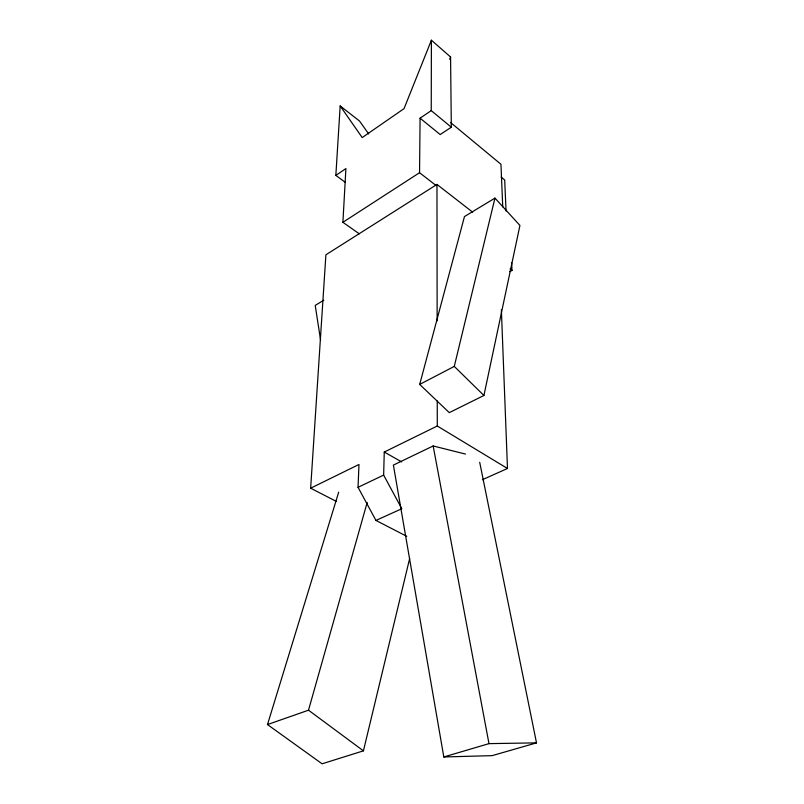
<?xml version="1.0" encoding="UTF-8"?>
<svg xmlns="http://www.w3.org/2000/svg" width="804" height="804" viewBox="0 0 804 804"><rect width="100%" height="100%" fill="white"/><g stroke="black" fill="none" stroke-linecap="round" stroke-linejoin="round"><path stroke-width="1.21" d="M431.235 110.61L431.406 40.2L450.572 56.994L451.325 127.203L440.19 134.559L420.08 118.188L431.235 110.61L451.325 127.203M436.25 185.654L419.547 172.699L420.08 118.188M472.621 212.125L436.964 184.428L325.901 254.798L310.656 488.199L358.976 464.471L358.051 487.314L375.94 520.429L401.809 508.741L383.639 475.094L384.262 452.049L437.286 426.009L507.485 468.481L501.364 309.661M359.318 233.843L342.896 222.306L345.911 168.569L335.851 175.403L344.966 182.066M335.851 175.403L340.172 105.957L359.499 121.012L368.704 133.966M483.918 395.478L519.927 225.442L494.962 198.116L464.471 216.557L419.698 384.412L449.285 412.643L483.918 395.478L454.28 366.403L494.962 198.116M338.695 492.159L267.491 724.565L322.092 763.8L363.418 750.846L409.658 558.529M267.491 724.565L308.505 710.193L367.187 502.48M449.657 59.325L450.572 56.994M431.406 40.2L404.03 108.651L362.212 137.574L340.172 105.957M342.896 222.306L419.547 172.699M323.811 300.204L315.218 305.409L320.575 340.052M509.826 271.641L512.007 270.425L511.666 262.948M419.698 384.412L454.28 366.403M465.516 454.069L433.155 445.969L393.387 465.084L443.808 756.966L492.118 755.649L536.509 742.876L479.697 462.29M358.051 487.314L383.639 475.094M482.36 479.727L507.485 468.481M443.808 756.966L488.983 743.63L536.509 742.876M310.656 488.199L336.203 501.344M375.94 520.429L406.723 536.298M384.262 452.049L401.658 461.878M308.505 710.193L363.418 750.846M510.037 268.938L512.007 270.425M501.123 177.071L504.691 180.006L506.048 210.96M450.742 122.66L500.952 164.277L502.741 206.889M433.155 445.969L488.983 743.63M436.964 184.428L437.145 320.866M437.245 400.975L437.286 426.009"/></g></svg>
